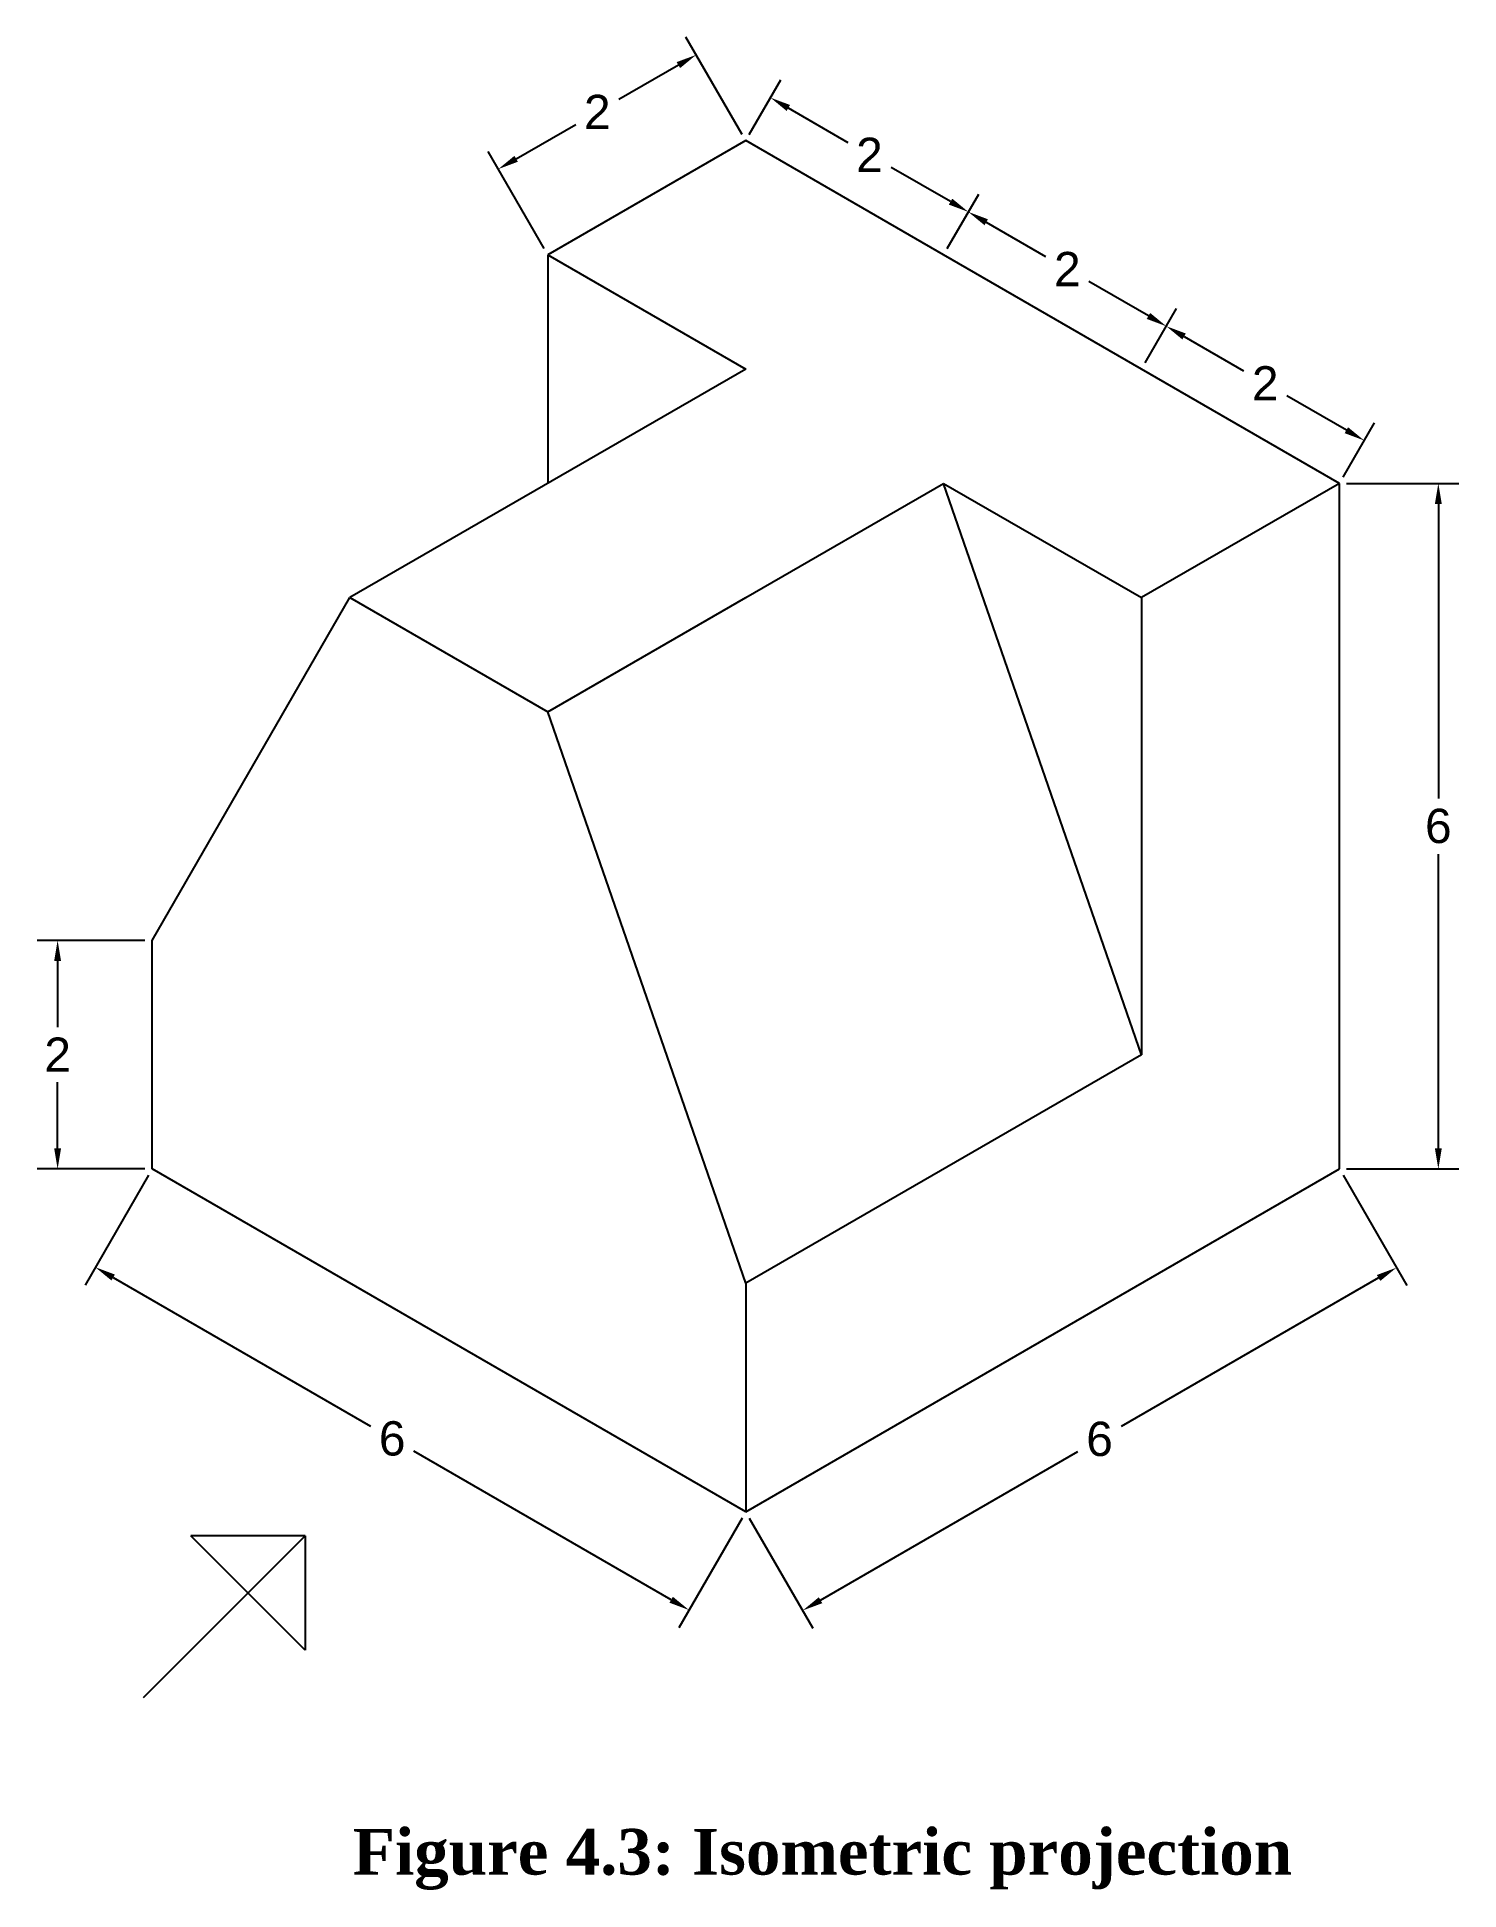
# Model space of a CAD drawing. Header units: inches. Extents: x 20.2 to 32.6, y 3.3 to 19.5.
import ezdxf

# ---------------------------------------------------------------- set-up
doc = ezdxf.new("R2010")
doc.units = ezdxf.units.IN
doc.header["$MEASUREMENT"] = 0
doc.styles.get("Standard").update_dxf_attribs({"font": 'arial.ttf'})
doc.dimstyles.get("Standard").update_dxf_attribs({"dimtxt": 0.3, "dimasz": 0.18, "dimexe": 0.18, "dimexo": 0.0625, "dimgap": 0.09, "dimtad": 0, "dimtih": 1, "dimtoh": 1, "dimdec": 0, "dimzin": 0, "dimdsep": 46, "dimtxsty": 'Standard', "dimcen": 0.09, "dimadec": 0, "dimazin": 0, "dimtfac": 1, "dimtdec": 0, "dimtofl": 0, "dimtmove": 0, "dimatfit": 3, "dimfxl": 1, "dimtolj": 1, "dimtzin": 0, "dimarcsym": 0})

# ---------------------------------------------------------------- blocks, each defined once
blk = doc.blocks.new('*D3')
at = {"color": 0, "lineweight": -2, "transparency": 16777216}
for p, q in [((31.623, 15.616), (32.606, 15.616)), ((32.426, 15.436), (32.426, 12.859)), ((32.426, 9.796), (32.426, 12.372)), ((31.623, 9.616), (32.606, 9.616))]:
    blk.add_line(p, q, dxfattribs=at)
at = {"color": 0, "transparency": 16777216}
for points in [[(32.396, 15.436), (32.456, 15.436), (32.426, 15.616)], [(32.396, 9.796), (32.456, 9.796), (32.426, 9.616)]]:
    blk.add_solid(points, dxfattribs=at)
at = {"layer": 'Defpoints', "color": 0, "transparency": 16777216}
for p in [(31.56, 15.616), (31.56, 9.616), (32.426, 9.616)]:
    blk.add_point(p, dxfattribs=at)
at = {"color": 0, "transparency": 16777216, "insert": (32.426, 12.616), "char_height": 0.3, "attachment_point": 5}
blk.add_mtext('\\A1;6', dxfattribs=at)
blk = doc.blocks.new('*D4')
at = {"color": 0, "lineweight": -2, "transparency": 16777216}
for p, q in [((21.106, 11.616), (20.162, 11.616)), ((20.342, 11.436), (20.342, 10.856)), ((20.342, 9.796), (20.342, 10.375)), ((21.106, 9.616), (20.162, 9.616))]:
    blk.add_line(p, q, dxfattribs=at)
at = {"color": 0, "transparency": 16777216}
for points in [[(20.312, 11.436), (20.372, 11.436), (20.342, 11.616)], [(20.312, 9.796), (20.372, 9.796), (20.342, 9.616)]]:
    blk.add_solid(points, dxfattribs=at)
at = {"layer": 'Defpoints', "color": 0, "transparency": 16777216}
for p in [(21.168, 11.616), (20.342, 9.616), (21.168, 9.616)]:
    blk.add_point(p, dxfattribs=at)
at = {"color": 0, "transparency": 16777216, "insert": (20.342, 10.616), "char_height": 0.3, "attachment_point": 5}
blk.add_mtext('\\A1;2', dxfattribs=at)
blk = doc.blocks.new('*D5')
at = {"color": 0, "lineweight": -2, "transparency": 16777216}
for p, q in [((26.395, 18.67), (26.671, 19.146)), ((26.737, 18.901), (27.257, 18.6)), ((28.157, 18.081), (27.636, 18.381)), ((28.128, 17.67), (28.403, 18.146))]:
    blk.add_line(p, q, dxfattribs=at)
at = {"color": 0, "transparency": 16777216}
for points in [[(26.752, 18.927), (26.722, 18.875), (26.581, 18.991)], [(28.172, 18.107), (28.142, 18.055), (28.313, 17.991)]]:
    blk.add_solid(points, dxfattribs=at)
at = {"layer": 'Defpoints', "color": 0, "transparency": 16777216}
for p in [(26.364, 18.616), (28.313, 17.991), (28.096, 17.616)]:
    blk.add_point(p, dxfattribs=at)
at = {"color": 0, "transparency": 16777216, "insert": (27.447, 18.491), "char_height": 0.3, "attachment_point": 5}
blk.add_mtext('\\A1;2', dxfattribs=at)
blk = doc.blocks.new('*D6')
at = {"color": 0, "lineweight": -2, "transparency": 16777216}
for p, q in [((28.128, 17.67), (28.403, 18.146)), ((28.469, 17.901), (28.989, 17.6)), ((29.889, 17.081), (29.368, 17.381)), ((29.86, 16.67), (30.135, 17.146))]:
    blk.add_line(p, q, dxfattribs=at)
at = {"color": 0, "transparency": 16777216}
for points in [[(28.484, 17.927), (28.454, 17.875), (28.313, 17.991)], [(29.904, 17.107), (29.874, 17.055), (30.045, 16.991)]]:
    blk.add_solid(points, dxfattribs=at)
at = {"layer": 'Defpoints', "color": 0, "transparency": 16777216}
for p in [(28.096, 17.616), (30.045, 16.991), (29.828, 16.616)]:
    blk.add_point(p, dxfattribs=at)
at = {"color": 0, "transparency": 16777216, "insert": (29.179, 17.491), "char_height": 0.3, "attachment_point": 5}
blk.add_mtext('\\A1;2', dxfattribs=at)
blk = doc.blocks.new('*D7')
at = {"color": 0, "lineweight": -2, "transparency": 16777216}
for p, q in [((29.86, 16.67), (30.135, 17.146)), ((30.201, 16.901), (30.721, 16.6)), ((31.621, 16.081), (31.1, 16.381)), ((31.592, 15.67), (31.867, 16.146))]:
    blk.add_line(p, q, dxfattribs=at)
at = {"color": 0, "transparency": 16777216}
for points in [[(30.216, 16.927), (30.186, 16.875), (30.045, 16.991)], [(31.636, 16.107), (31.606, 16.055), (31.777, 15.991)]]:
    blk.add_solid(points, dxfattribs=at)
at = {"layer": 'Defpoints', "color": 0, "transparency": 16777216}
for p in [(29.828, 16.616), (31.777, 15.991), (31.56, 15.616)]:
    blk.add_point(p, dxfattribs=at)
at = {"color": 0, "transparency": 16777216, "insert": (30.911, 16.491), "char_height": 0.3, "attachment_point": 5}
blk.add_mtext('\\A1;2', dxfattribs=at)
blk = doc.blocks.new('*D9')
at = {"color": 0, "lineweight": -2, "transparency": 16777216}
for p, q in [((26.333, 18.67), (25.841, 19.521)), ((25.775, 19.276), (25.255, 18.975)), ((24.355, 18.456), (24.876, 18.756)), ((24.601, 17.67), (24.109, 18.521))]:
    blk.add_line(p, q, dxfattribs=at)
at = {"color": 0, "transparency": 16777216}
for points in [[(25.76, 19.302), (25.79, 19.25), (25.931, 19.366)], [(24.34, 18.482), (24.37, 18.43), (24.199, 18.366)]]:
    blk.add_solid(points, dxfattribs=at)
at = {"layer": 'Defpoints', "color": 0, "transparency": 16777216}
for p in [(25.931, 19.366), (26.364, 18.616), (24.632, 17.616)]:
    blk.add_point(p, dxfattribs=at)
at = {"color": 0, "transparency": 16777216, "insert": (25.065, 18.866), "char_height": 0.3, "attachment_point": 5}
blk.add_mtext('\\A1;2', dxfattribs=at)
blk = doc.blocks.new('*D10')
at = {"color": 0, "lineweight": -2, "transparency": 16777216}
for p, q in [((21.137, 9.561), (20.582, 8.6)), ((20.828, 8.666), (23.081, 7.365)), ((25.712, 5.846), (23.459, 7.147)), ((26.333, 6.561), (25.778, 5.6))]:
    blk.add_line(p, q, dxfattribs=at)
at = {"color": 0, "transparency": 16777216}
for points in [[(20.843, 8.692), (20.813, 8.64), (20.672, 8.756)], [(25.727, 5.872), (25.697, 5.82), (25.868, 5.756)]]:
    blk.add_solid(points, dxfattribs=at)
at = {"layer": 'Defpoints', "color": 0, "transparency": 16777216}
for p in [(21.168, 9.616), (26.364, 6.616), (25.868, 5.756)]:
    blk.add_point(p, dxfattribs=at)
at = {"color": 0, "transparency": 16777216, "insert": (23.27, 7.256), "char_height": 0.3, "attachment_point": 5}
blk.add_mtext('\\A1;6', dxfattribs=at)
blk = doc.blocks.new('*D11')
at = {"color": 0, "lineweight": -2, "transparency": 16777216}
for p, q in [((31.592, 9.561), (32.149, 8.596)), ((31.903, 8.662), (29.65, 7.361)), ((27.019, 5.842), (29.272, 7.143)), ((26.395, 6.561), (26.953, 5.596))]:
    blk.add_line(p, q, dxfattribs=at)
at = {"color": 0, "transparency": 16777216}
for points in [[(31.888, 8.688), (31.918, 8.636), (32.059, 8.752)], [(27.004, 5.868), (27.034, 5.816), (26.863, 5.752)]]:
    blk.add_solid(points, dxfattribs=at)
at = {"layer": 'Defpoints', "color": 0, "transparency": 16777216}
for p in [(31.56, 9.616), (32.059, 8.752), (26.364, 6.616)]:
    blk.add_point(p, dxfattribs=at)
at = {"color": 0, "transparency": 16777216, "insert": (29.461, 7.252), "char_height": 0.3, "attachment_point": 5}
blk.add_mtext('\\A1;6', dxfattribs=at)

msp = doc.modelspace()

# ---------------------------------------------------------------- linework, layer by layer
for p, q in [((26.364, 18.616), (24.632, 17.616)), ((28.096, 17.616), (26.364, 18.616)), ((24.632, 17.616), (26.364, 16.616)), ((24.632, 17.616), (24.632, 15.616)), ((29.828, 16.616), (28.096, 17.616)), ((26.364, 16.616), (22.9, 14.616)), ((31.56, 15.616), (29.828, 16.616)), ((26.364, 14.616), (28.096, 15.616)), ((28.096, 15.616), (29.828, 14.616)), ((29.828, 10.616), (28.096, 15.616)), ((31.56, 15.616), (29.828, 14.616)), ((31.56, 9.616), (31.56, 15.616)), ((21.168, 11.616), (22.9, 14.616)), ((22.9, 14.616), (24.632, 13.616)), ((24.632, 13.616), (26.364, 14.616)), ((29.828, 14.616), (29.828, 10.616)), ((26.364, 8.616), (24.632, 13.616)), ((21.168, 9.616), (21.168, 11.616)), ((29.828, 10.616), (26.364, 8.616)), ((26.364, 6.616), (21.168, 9.616)), ((26.364, 6.616), (31.56, 9.616)), ((26.364, 8.616), (26.364, 6.616)), ((21.094, 4.991), (22.509, 6.405)), ((22.509, 6.405), (21.509, 6.405)), ((22.509, 5.405), (21.509, 6.405)), ((22.509, 6.405), (22.509, 5.405))]:
    msp.add_line(p, q)

# ---------------------------------------------------------------- texts
at = {"insert": (20.804, 3.841), "char_height": 0.4, "attachment_point": 1}
msp.add_mtext_dynamic_manual_height_columns('\\pxqc;{\\fTimes New Roman|b1|i0|c0|p18;Figure 4.3: Isometric projection}', width=12.46443, gutter_width=1, heights=[0], dxfattribs=at)

# ---------------------------------------------------------------- dimensions: what is measured, and where the dimension line sits
for p1, p2, distance, picture, middle in [((24.632, 17.616), (26.364, 18.616), 0.866, '*D9', (25.065, 18.866)), ((26.364, 18.616), (28.096, 17.616), 0.433, '*D5', (27.447, 18.491)), ((28.096, 17.616), (29.828, 16.616), 0.433, '*D6', (29.179, 17.491)), ((29.828, 16.616), (31.56, 15.616), 0.433, '*D7', (30.911, 16.491)), ((21.168, 9.616), (26.364, 6.616), -0.993, '*D10', (23.27, 7.256)), ((26.364, 6.616), (31.56, 9.616), -0.997, '*D11', (29.461, 7.252))]:
    dim = msp.add_aligned_dim(p1=p1, p2=p2, distance=distance, dimstyle='Standard')
    dim.commit()
    dim.dimension.update_dxf_attribs({"geometry": picture, "text_midpoint": middle})
for base, p1, p2, picture, middle in [((32.426, 9.616), (31.56, 15.616), (31.56, 9.616), '*D3', (32.426, 12.616)), ((20.342, 9.616), (21.168, 11.616), (21.168, 9.616), '*D4', (20.342, 10.616))]:
    dim = msp.add_linear_dim(base=base, p1=p1, p2=p2, angle=90, dimstyle='Standard')
    dim.commit()
    dim.dimension.update_dxf_attribs({"geometry": picture, "text_midpoint": middle})

doc.saveas('drawing.dxf')
